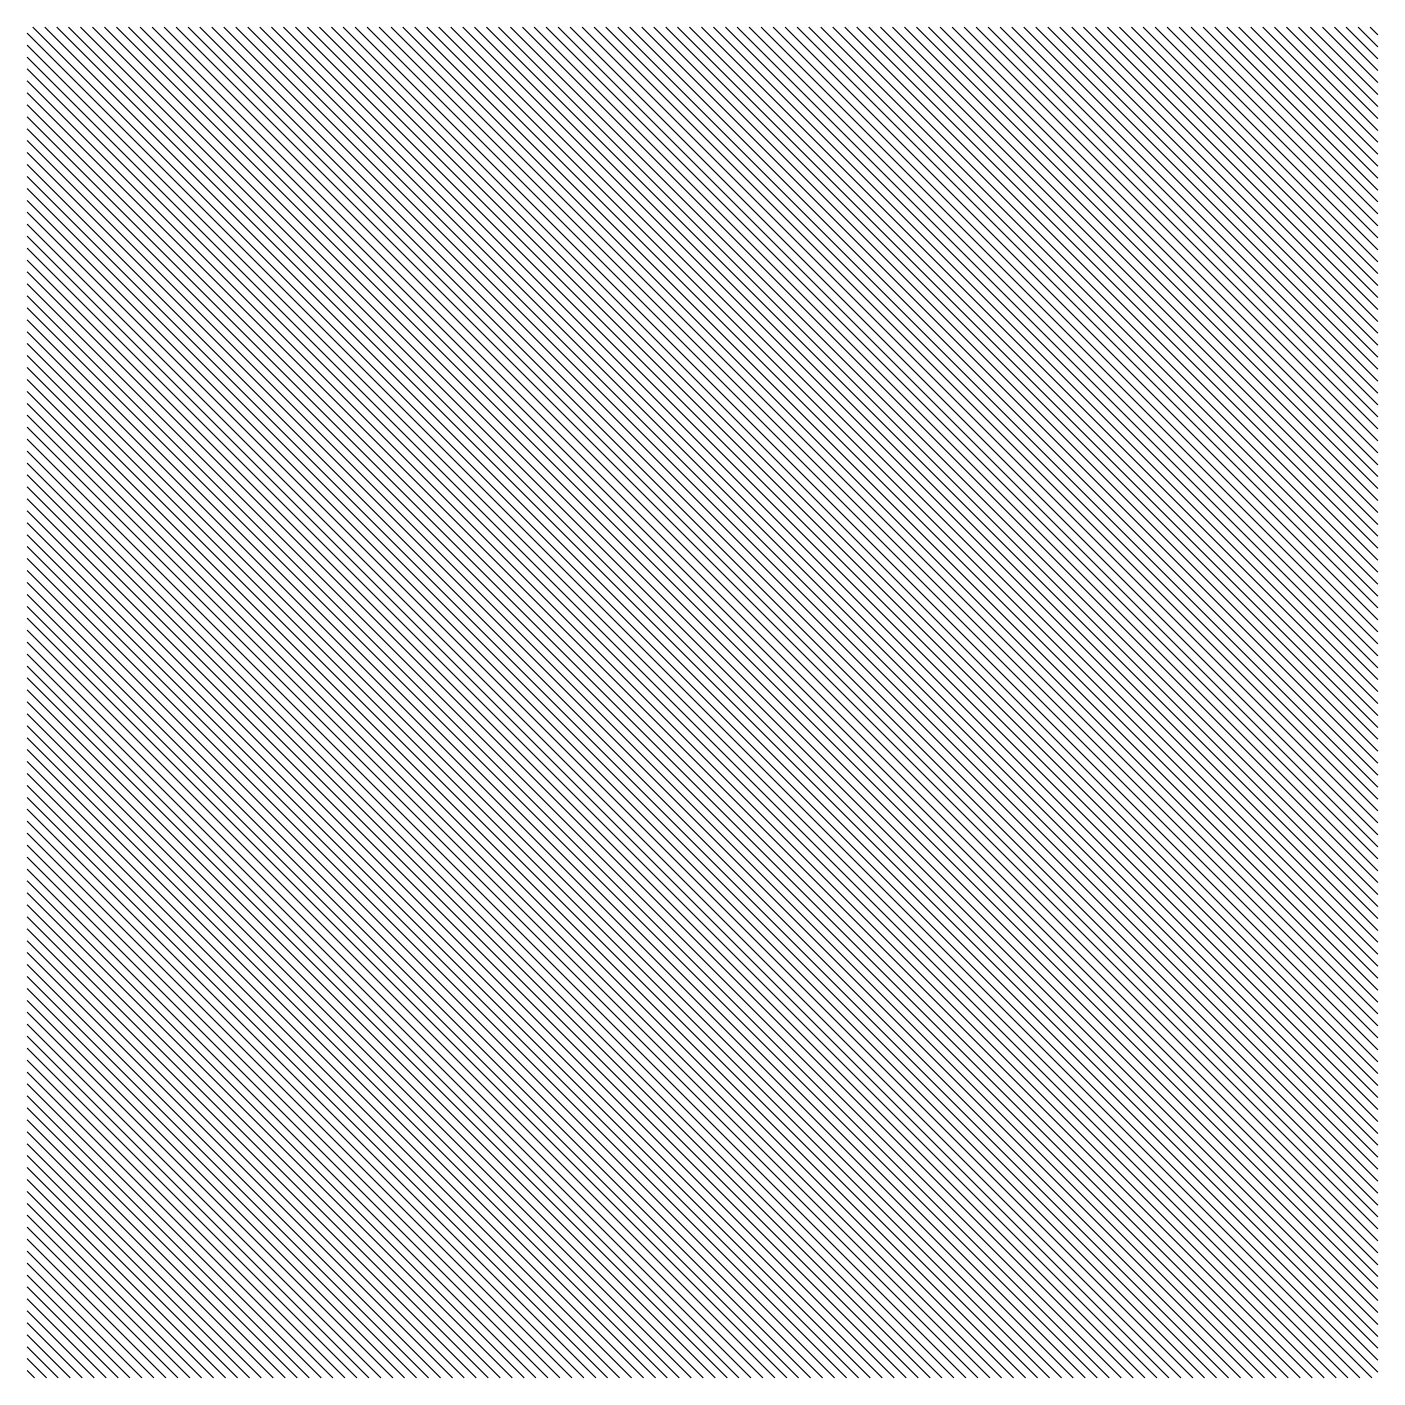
# Model space of a CAD drawing. Header units: metres. Extents: x 1000000 to 1000020, y 500000 to 500020.
import ezdxf

# ---------------------------------------------------------------- set-up
doc = ezdxf.new("R2010")
doc.units = ezdxf.units.M

msp = doc.modelspace()

# ---------------------------------------------------------------- hatches: boundary and pattern name
h = msp.add_hatch()
h.set_pattern_fill('ANSI31', color=3, angle=90)
h.set_pattern_definition([(135, (0, 0), (0.0883883476, 0.0883883476), [])])
h.paths.add_polyline_path([(1000000, 500000), (1000020, 500000), (1000020, 500020), (1000000, 500020)])

doc.saveas('drawing.dxf')
